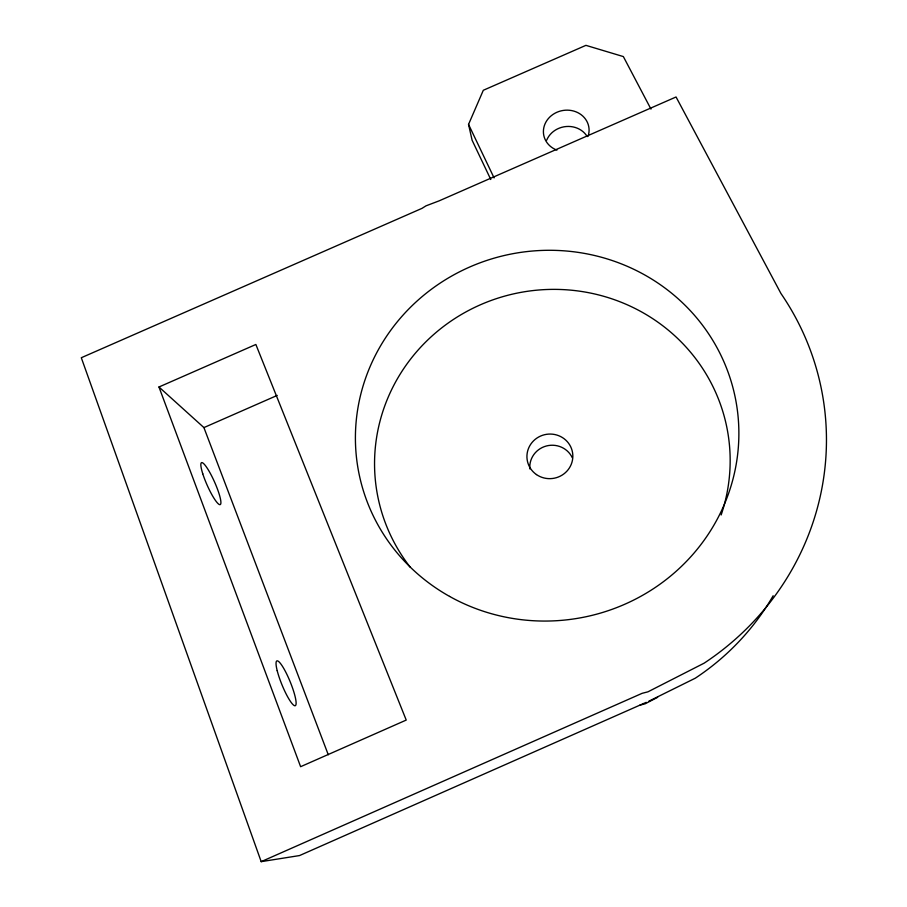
<?xml version="1.0" encoding="UTF-8"?>
<svg xmlns="http://www.w3.org/2000/svg" width="907" height="907" viewBox="0 0 907 907"><rect width="100%" height="100%" fill="white"/><g stroke="black" fill="none" stroke-linecap="round" stroke-linejoin="round"><path stroke-width="1.36" d="M490.789 179.507L472.116 140.279L468.545 124.406L483.306 90.281L585.922 45.35L623.358 56.585L650.977 109.112M657.643 697.302L645.081 703.821L639.923 705.136M261.193 861.65L642.156 693.311L647.927 691.837L704.115 663.176A276.431 266.907 -9.7 0 0 780.961 293.517L676.055 96.981L439.192 200.832L425.984 205.855L421.993 208.361L81.301 357.732L261.193 861.65L299.548 855.562L646.249 702.335M648.777 701.213L695.295 678.187A248.495 241.784 -7.7 0 0 773.161 595.74M158.963 386.994L255.865 344.479L406.223 720.079L300.614 766.698L158.963 386.994L203.916 427.594L328.277 754.771M203.916 427.594L277.225 395.407M468.545 124.406L494.077 177.908M410.259 567.238A177.931 172.647 -8.7 0 1 523.577 291.907A177.931 172.647 -8.7 0 1 721.144 514.983M546.717 140.097A22.369 20.26 -9.9 0 1 566.161 126.526A22.369 20.26 -9.9 0 1 587.214 136.583M556.921 150.12A22.913 20.68 -10.1 0 1 545.016 123.908A22.913 20.68 -10.1 0 1 573.802 111.085A22.913 20.68 -10.1 0 1 588.099 136.231M529.858 468.953A22.29 21.655 -8.3 0 1 546.433 445.972A22.29 21.655 -8.3 0 1 572.351 457.854M202.771 473.794A22.958 4.025 66 0 0 220.027 504.655A22.958 4.025 66 0 0 209.789 472.434A22.958 4.025 66 0 0 202.771 473.794M277.202 670.692A24.228 4.376 67.7 0 0 294.616 705.714A24.228 4.376 67.7 0 0 286.453 673.493A24.228 4.376 67.7 0 0 277.202 670.692M449.555 596.398A191.933 185.175 -10 0 0 738.865 435.326A191.933 185.175 -10 0 0 453.012 275.297A191.933 185.175 -10 0 0 449.555 596.398M536.445 474.565A22.981 22.29 -9 0 0 572.725 458.409A22.981 22.29 -9 0 0 540.481 436.097A22.981 22.29 -9 0 0 536.445 474.565"/></g></svg>
